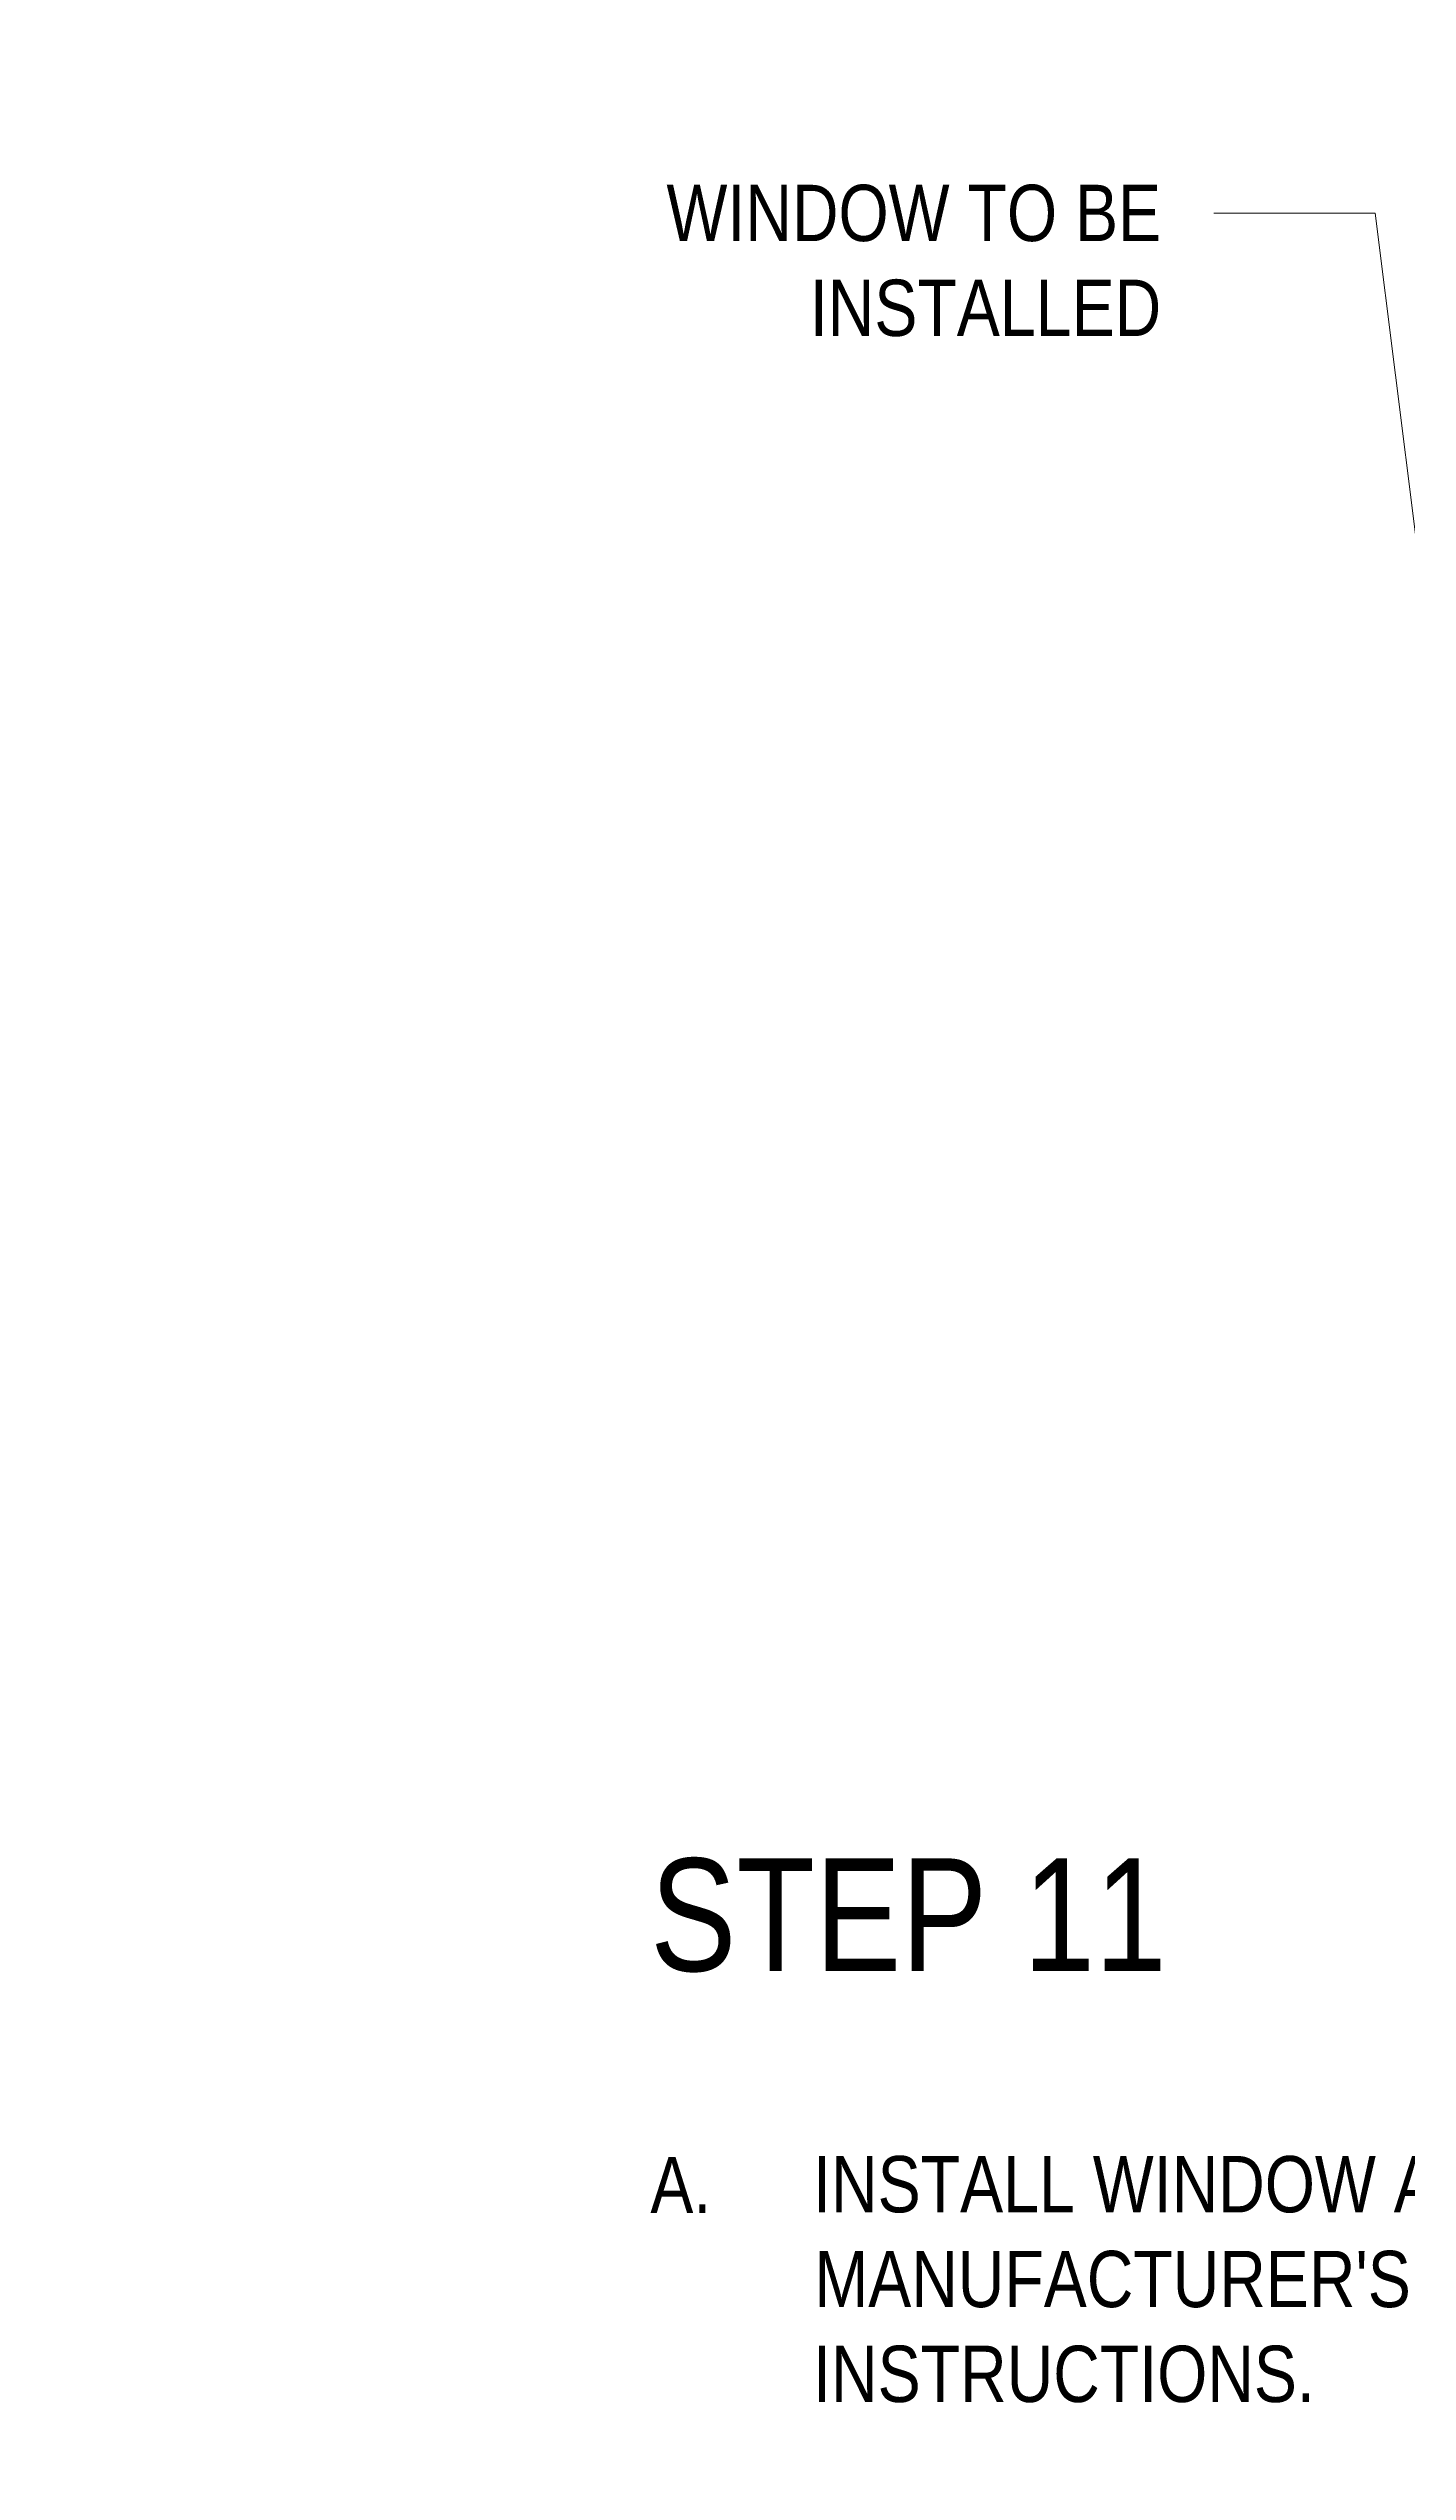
# Model space of a CAD drawing. Extents: x -1328 to 5679, y -4611 to 1603.
# Drawn here: x 91.5 to 363, y -2903.6 to -2419.3 of the extents above; entities that cross this region are included whole.
import ezdxf

# ---------------------------------------------------------------- set-up
doc = ezdxf.new("R2010")
doc.units = 0
doc.header["$MEASUREMENT"] = 0
for name, color, linetype, lineweight in [('.ATI-TEXT_1', 7, 'Continuous', 0), ('G-ANNO-TTLB', 7, 'Continuous', 0), ('TYVEK', 7, 'Continuous', 0)]:
    doc.layers.add(name, color=color, linetype=linetype, lineweight=lineweight)

# ---------------------------------------------------------------- blocks, each defined once
blk = doc.blocks.new('Block_31')
at = {"layer": '.ATI-TEXT_1', "char_height": 0.2, "attachment_point": 7}
for s, insert in [('\\C18;\\c0;\\FArial Narrow|b0|i0|c1;\\H11.251642;\\W1.000000;A.', (211.72, -2851.95)), ('\\C18;\\c0;\\FArial Narrow|b0|i0|c1;\\H11.251642;\\W1.000000;INSTALL WINDOW ACCORDING TO', (244.25, -2851.95)), ("\\C18;\\c0;\\FArial Narrow|b0|i0|c1;\\H11.251642;\\W1.000000;MANUFACTURER'S INSTALLATION", (244.51, -2870.9)), ('\\C18;\\c0;\\FArial Narrow|b0|i0|c1;\\H11.251642;\\W1.000000;INSTRUCTIONS.', (244.25, -2889.86))]:
    blk.add_mtext(s, dxfattribs=dict(at, insert=insert))
blk = doc.blocks.new('Block_70')
at = {"layer": 'TYVEK', "char_height": 0.2, "attachment_point": 7}
for s, insert in [('\\C18;\\c0;\\FArial Narrow|b0|i0|c1;\\H11.251642;\\W1.000000;WINDOW TO BE', (214.95, -2457.96)), ('\\C18;\\c0;\\FArial Narrow|b0|i0|c1;\\H11.251642;\\W1.000000;INSTALLED', (243.59, -2476.92))]:
    blk.add_mtext(s, dxfattribs=dict(at, insert=insert))
blk = doc.blocks.new('Block_69')
at = {"layer": 'TYVEK', "true_color": 0x000000, "transparency": 33554687}
h = blk.add_hatch(color=18, dxfattribs=at)
h.dxf.hatch_style = 2
h.paths.add_polyline_path([(370.58, -2549.14), (370.12, -2560.54), (366.86, -2549.61)])
at = {"layer": 'TYVEK', "color": 18, "lineweight": 0, "true_color": 0x000000}
for p, q in [((356.53, -2452.23), (324.32, -2452.23)), ((368.72, -2549.37), (356.53, -2452.23))]:
    blk.add_line(p, q, dxfattribs=at)
at = {"layer": 'TYVEK'}
blk.add_lwpolyline([(370.58, -2549.14), (370.12, -2560.54), (366.86, -2549.61), (366.86, -2549.61)], close=True, dxfattribs=at)
blk.add_blockref('Block_70', (0, 0), dxfattribs=at)

msp = doc.modelspace()

# ---------------------------------------------------------------- hatches: boundary and pattern name
at = {"layer": 'G-ANNO-TTLB', "true_color": 0xff00ff, "transparency": 33554687}
h = msp.add_hatch(color=6, dxfattribs=at)
edge = h.paths.add_edge_path()
edge.add_spline(control_points=[(1601.48, -3473.69), (1601.48, -3473.69), (-1328.04, -3473.69), (-1328.04, -3473.69), (-1328.04, -3473.69), (-1328.04, -1016.69), (-1328.04, -1016.69), (-1328.04, -1016.69), (1601.48, -1016.69), (1601.48, -1016.69), (1601.48, -1016.69), (1601.48, -3473.69), (1601.48, -3473.69)], knot_values=[0, 0, 0, 0, 1, 1, 1, 2, 2, 2, 3, 3, 3, 4, 4, 4, 4], degree=3, periodic=0)
edge = h.paths.add_edge_path()
edge.add_spline(control_points=[(-1319.04, -1025.69), (-1319.04, -1025.69), (-1319.04, -3464.69), (-1319.04, -3464.69), (-1319.04, -3464.69), (1592.48, -3464.69), (1592.48, -3464.69), (1592.48, -3464.69), (1592.48, -1025.69), (1592.48, -1025.69), (1592.48, -1025.69), (-1319.04, -1025.69), (-1319.04, -1025.69)], knot_values=[0, 0, 0, 0, 1, 1, 1, 2, 2, 2, 3, 3, 3, 4, 4, 4, 4], degree=3, periodic=0)
edge.add_line((-1319.04, -1025.69), (-1319.04, -1025.69))

# ---------------------------------------------------------------- linework, layer by layer
at = {"layer": 'G-ANNO-TTLB'}
for points in [[(1601.48, -3473.69), (1601.48, -3473.69), (-1328.04, -3473.69), (-1328.04, -3473.69), (-1328.04, -3473.69), (-1328.04, -1016.69), (-1328.04, -1016.69), (-1328.04, -1016.69), (1601.48, -1016.69), (1601.48, -1016.69), (1601.48, -1016.69), (1601.48, -3473.69), (1601.48, -3473.69)], [(-1319.04, -1025.69), (-1319.04, -1025.69), (-1319.04, -3464.69), (-1319.04, -3464.69), (-1319.04, -3464.69), (1592.48, -3464.69), (1592.48, -3464.69), (1592.48, -3464.69), (1592.48, -1025.69), (1592.48, -1025.69), (1592.48, -1025.69), (-1319.04, -1025.69), (-1319.04, -1025.69)]]:
    msp.add_open_spline(points, degree=3, knots=[0, 0, 0, 0, 1, 1, 1, 2, 2, 2, 3, 3, 3, 4, 4, 4, 4], dxfattribs=at)

# ---------------------------------------------------------------- block references
at = {"layer": '.ATI-TEXT_1'}
msp.add_blockref('Block_31', (0, 0), dxfattribs=at)
at = {"layer": 'TYVEK'}
msp.add_blockref('Block_69', (0, 0), dxfattribs=at)

# ---------------------------------------------------------------- texts
at = {"layer": '.ATI-TEXT_1', "insert": (211.7, -2803.88), "char_height": 0.2, "attachment_point": 7}
msp.add_mtext('\\C18;\\c0;\\FArial Narrow|b0|i0|c1;\\H22.503291;\\W1.000000;STEP 11', dxfattribs=at)

doc.saveas('drawing.dxf')
